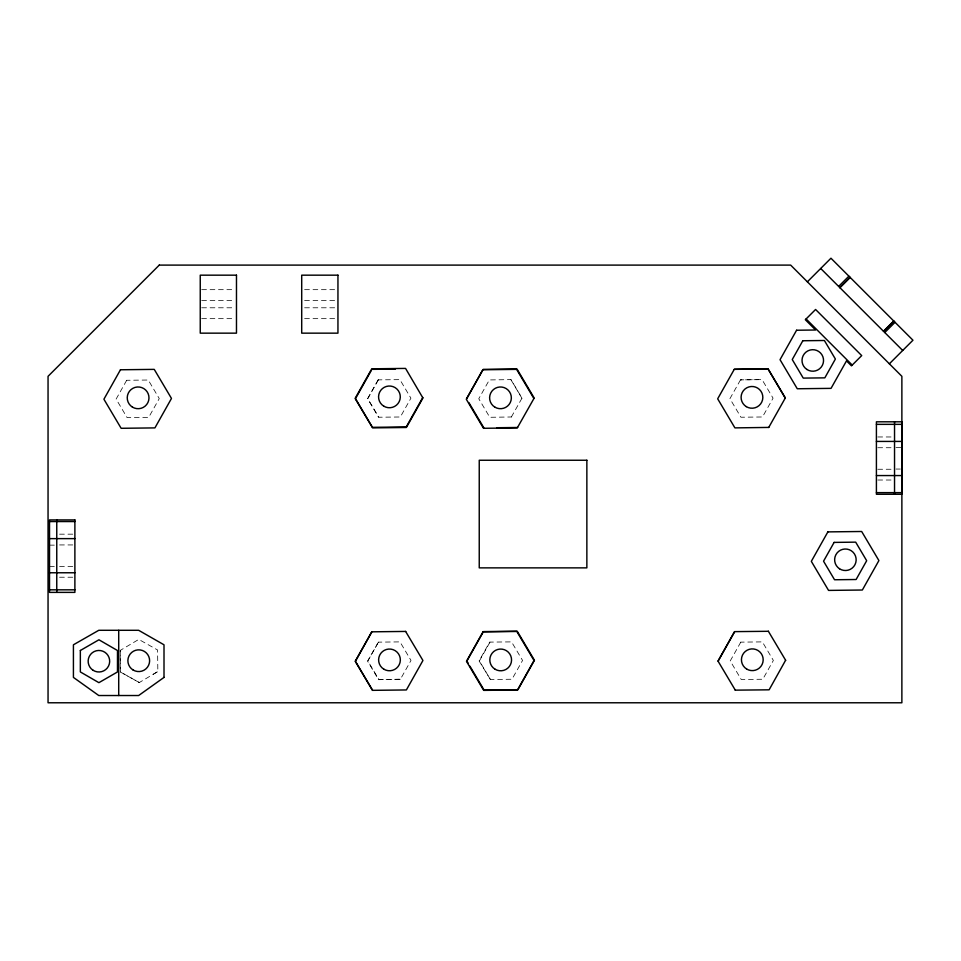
<?xml version="1.0" encoding="UTF-8"?>
<svg xmlns="http://www.w3.org/2000/svg" width="961" height="961" viewBox="0 0 961 961"><rect width="100%" height="100%" fill="white"/><g stroke="black" fill="none" stroke-linecap="round" stroke-linejoin="round"><path stroke-width="0.72" stroke-dasharray="4.8 3.6" d="M120.233 650.417L120.485 671.979L139.285 682.55L157.844 671.547L157.592 649.984L138.78 639.413L120.233 650.417L120.197 671.931L139.117 682.454M157.34 671.847L150.493 675.907M378.334 379.883L367.775 398.695L378.778 417.242M511.336 417.038L521.979 398.166L510.976 379.619L489.341 379.931L478.77 398.743L489.774 417.29L511.408 416.978M400.256 679.247L378.586 679.691L367.582 661.132L378.31 642.332M489.978 642.14L479.419 660.94L490.41 679.499L511.985 679.247L522.556 660.435L511.552 641.888L489.654 642.104L479.095 660.916L490.398 679.463M740.499 379.871L729.928 398.671L740.931 417.23L762.493 416.978L773.064 398.178L762.061 379.619L740.499 379.871L762.061 379.619M201.69 289.669L233.583 289.669M304.613 289.669L336.494 289.669M201.69 300.541L233.583 300.541M304.613 300.541L336.494 300.541M201.69 307.784L233.583 307.784M304.613 307.784L336.494 307.784M201.69 318.656L233.583 318.656M304.613 318.656L336.494 318.656M877.813 436.967L893.141 436.967M877.813 447.73L893.141 447.73M895.976 447.55L901.778 447.55M895.976 469.052L900.325 469.052M877.813 469.256L893.141 469.256M877.813 480.019L893.141 480.019M59.558 534.172L74.886 534.172M59.558 544.935L73.492 544.935M49.516 545.139L55.318 545.139M59.558 566.461L73.492 566.461M49.516 566.642L55.318 566.642M59.558 577.225L73.492 577.225M510.904 379.679L521.907 398.238M126.684 380.28L116.125 399.079L127.128 417.639L148.691 417.386L159.262 398.575L148.258 380.027L126.684 380.28M378.154 379.871L367.582 398.671L378.586 417.23L400.341 416.99L410.912 398.19L399.908 379.631L378.154 379.871M378.418 642.14L367.859 660.94L378.85 679.499L400.425 679.247L410.996 660.435L399.992 641.888L378.418 642.14M740.787 642.14L730.228 660.94L741.231 679.499L762.794 679.247L773.365 660.435L762.361 641.888L740.787 642.14"/><path stroke-width="1.44" d="M371.198 370.634L355.366 398.815L372.592 427.885L406.383 427.489L422.936 398.034L405.554 368.411L371.763 368.808L355.21 398.262L372.448 427.333L406.239 426.936L422.792 397.482M466.626 398.815L483.179 369.36L516.97 368.964L534.196 398.034L517.294 427.897L483.503 428.294L466.277 399.223L482.83 369.769L516.61 369.372L533.848 398.443M405.698 631.425L371.823 631.821L355.27 661.276L372.508 690.346L406.383 689.95L422.936 660.495L405.614 631.425M768.704 427.489L785.317 397.962L768.091 368.892L734.3 369.288L717.675 398.815L734.913 427.885L768.764 427.417M735.333 690.202L718.011 661.084L734.564 631.629L768.44 631.293M718.095 661.144L734.648 631.677M785.581 660.303L769.124 689.818L735.237 690.154M807.372 281.813L830.953 258.221L912.95 340.218L889.357 363.811M838.641 286.414L848.887 276.167M839.806 287.579L850.053 277.333M839.926 287.687L850.173 277.441M883.483 331.257L893.73 320.998M883.603 331.365L893.85 321.118M884.769 332.53L895.015 322.283M371.919 369.36L395.415 369.084M734.228 369.36L768.019 368.964L785.257 398.034M497.029 427.729L517.643 427.489M876.408 424.354L901.778 424.354M876.408 441.423L901.778 441.423M876.408 475.563L901.778 475.563M876.408 492.633L901.778 492.633M49.516 521.559L74.886 521.559M49.516 538.628L74.886 538.628M49.516 572.768L74.886 572.768M49.516 589.826L74.886 589.826M371.823 631.821L355.366 661.276L372.592 690.346M820.706 268.479L902.703 350.465M806.099 318.944L852.227 365.072M768.344 631.233L785.678 660.351M468.872 402.611L483.863 427.885M468.367 663.583L466.878 661.048L483.431 631.593L517.21 631.197L534.448 660.267L517.895 689.722L484.104 690.118L469.869 666.105M894.535 421.807L894.535 494.266M118.708 630.296L118.708 695.524M56.759 519.925L56.759 592.384M80.352 650.489L80.34 671.931L98.899 682.67L117.47 671.967L117.494 650.525L98.935 639.786L80.352 650.489M120.461 369.769L103.908 399.223L121.134 428.294L154.925 427.897L171.478 398.443L154.24 369.372L120.461 369.769M483.023 631.857L466.469 661.312L483.707 690.382L517.499 689.986L534.052 660.531L516.814 631.461L483.023 631.857M796.585 330.236L780.032 359.69L797.27 388.761L831.049 388.364L846.497 360.88L851.458 365.841L861.705 355.594L815.577 309.478L805.33 319.725L815.625 330.007L796.585 330.236M802.819 340.747L792.248 359.546L803.252 378.105L824.826 377.853L835.385 359.042L824.382 340.494L802.819 340.747M827.877 531.889L811.324 561.344L828.562 590.414L862.353 590.018L878.907 560.563L861.669 531.493L827.877 531.889M834.112 542.4L823.541 561.2L834.544 579.759L856.119 579.507L866.678 560.707L855.686 542.148L834.112 542.4M159.262 265.104L48.05 376.316L48.05 702.779L901.874 702.779L901.874 376.316L790.663 265.104L159.262 265.104M164.007 677.409L138.648 695.524L98.779 695.524L73.42 677.409L73.42 644.795L98.779 630.296L138.648 630.296L164.007 644.795L164.007 677.409M236.478 275.17L200.248 275.17L200.248 333.155L236.478 333.155L236.478 275.17M337.948 275.17L301.706 275.17L301.706 333.155L337.948 333.155L337.948 275.17M901.778 421.807L876.408 421.807L876.408 494.266L901.778 494.266L901.778 421.807M586.859 460.247L479.239 460.247L479.239 567.867L586.859 567.867L586.859 460.247M74.886 519.925L49.516 519.925L49.516 592.384L74.886 592.384L74.886 519.925M93.025 670.237A10.763 10.763 0 0 0 109.662 661.817A10.763 10.763 0 0 0 94.058 651.618A10.763 10.763 0 0 0 93.025 670.237M839.506 568.768A10.763 10.763 0 0 0 856.143 560.359A10.763 10.763 0 0 0 840.539 550.16A10.763 10.763 0 0 0 839.506 568.768M806.904 369.468A10.763 10.763 0 0 0 823.529 361.048A10.763 10.763 0 0 0 807.925 350.849A10.763 10.763 0 0 0 806.904 369.468M132.426 407.104A10.871 10.871 0 0 0 148.979 398.13A10.871 10.871 0 0 0 132.93 388.28A10.871 10.871 0 0 0 132.426 407.104M494.795 407.104A10.871 10.871 0 0 0 511.348 398.13A10.871 10.871 0 0 0 495.311 388.28A10.871 10.871 0 0 0 494.795 407.104M494.999 669.192A10.871 10.871 0 0 0 511.552 660.219A10.871 10.871 0 0 0 495.504 650.369A10.871 10.871 0 0 0 494.999 669.192M746.625 669.024A10.871 10.871 0 0 0 763.178 660.051A10.871 10.871 0 0 0 747.129 650.201A10.871 10.871 0 0 0 746.625 669.024M746.277 406.623A10.871 10.871 0 0 0 762.83 397.65A10.871 10.871 0 0 0 746.781 387.8A10.871 10.871 0 0 0 746.277 406.623M383.739 406.143A10.871 10.871 0 0 0 400.293 397.181A10.871 10.871 0 0 0 384.244 387.331A10.871 10.871 0 0 0 383.739 406.143M133.062 669.973A10.871 10.871 0 0 0 149.616 661A10.871 10.871 0 0 0 133.579 651.15A10.871 10.871 0 0 0 133.062 669.973M383.787 669.156A10.871 10.871 0 0 0 400.341 660.195A10.871 10.871 0 0 0 384.304 650.345A10.871 10.871 0 0 0 383.787 669.156"/></g></svg>
